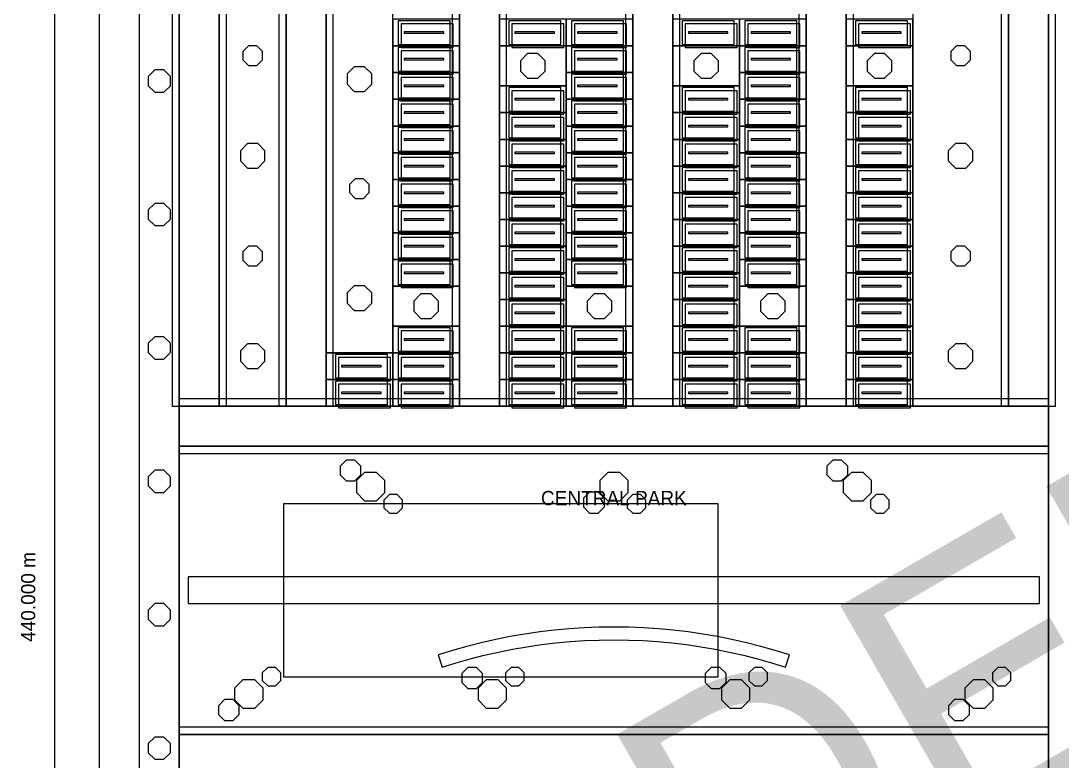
# Model space of a CAD drawing. Header units: metres. Extents: x -33 to 460, y -76 to 440.
# Drawn here: x -17.6 to 216.6, y 183.1 to 349.6 of the extents above; entities that cross this region are included whole.
import ezdxf
from ezdxf.enums import TextEntityAlignment as Align

# ---------------------------------------------------------------- set-up
doc = ezdxf.new("R2010")
doc.units = ezdxf.units.M
doc.linetypes.add('DASHED', pattern=[4.8, 3, -1.8])
for name, color, linetype in [('BUILDING', 34, 'CONTINUOUS'), ('DIMENSION', 2, 'CONTINUOUS'), ('ENVELOPE', 1, 'DASHED'), ('GREEN', 3, 'CONTINUOUS'), ('LAWN', 3, 'CONTINUOUS'), ('MARKING', 7, 'CONTINUOUS'), ('PAVING', 9, 'CONTINUOUS'), ('PLOT', 30, 'CONTINUOUS'), ('ROAD-PRIMARY', 8, 'CONTINUOUS'), ('ROAD-SECONDARY', 9, 'CONTINUOUS'), ('SHADOW', 8, 'CONTINUOUS'), ('SITE', 7, 'CONTINUOUS'), ('TEXT', 7, 'CONTINUOUS'), ('TREE', 3, 'CONTINUOUS'), ('WATERMARK', 8, 'CONTINUOUS')]:
    doc.layers.add(name, color=color, linetype=linetype)

msp = doc.modelspace()

# ---------------------------------------------------------------- linework, layer by layer
at = {"layer": 'BUILDING'}
for points in [[(67.2, 344.26), (78.9, 344.26), (78.9, 349.54), (67.2, 349.54)], [(92.1, 344.26), (103.8, 344.26), (103.8, 349.54), (92.1, 349.54)], [(106.2, 344.26), (117.9, 344.26), (117.9, 349.54), (106.2, 349.54)], [(131.1, 344.26), (142.8, 344.26), (142.8, 349.54), (131.1, 349.54)], [(145.2, 344.26), (156.9, 344.26), (156.9, 349.54), (145.2, 349.54)], [(170.1, 344.26), (181.8, 344.26), (181.8, 349.54), (170.1, 349.54)], [(67.2, 338.26), (78.9, 338.26), (78.9, 343.54), (67.2, 343.54)], [(106.2, 338.26), (117.9, 338.26), (117.9, 343.54), (106.2, 343.54)], [(145.2, 338.26), (156.9, 338.26), (156.9, 343.54), (145.2, 343.54)], [(67.2, 332.26), (78.9, 332.26), (78.9, 337.54), (67.2, 337.54)], [(106.2, 332.26), (117.9, 332.26), (117.9, 337.54), (106.2, 337.54)], [(145.2, 332.26), (156.9, 332.26), (156.9, 337.54), (145.2, 337.54)], [(92.1, 329.26), (103.8, 329.26), (103.8, 334.54), (92.1, 334.54)], [(131.1, 329.26), (142.8, 329.26), (142.8, 334.54), (131.1, 334.54)], [(170.1, 329.26), (181.8, 329.26), (181.8, 334.54), (170.1, 334.54)], [(67.2, 326.26), (78.9, 326.26), (78.9, 331.54), (67.2, 331.54)], [(106.2, 326.26), (117.9, 326.26), (117.9, 331.54), (106.2, 331.54)], [(145.2, 326.26), (156.9, 326.26), (156.9, 331.54), (145.2, 331.54)], [(92.1, 323.26), (103.8, 323.26), (103.8, 328.54), (92.1, 328.54)], [(131.1, 323.26), (142.8, 323.26), (142.8, 328.54), (131.1, 328.54)], [(170.1, 323.26), (181.8, 323.26), (181.8, 328.54), (170.1, 328.54)], [(67.2, 320.26), (78.9, 320.26), (78.9, 325.54), (67.2, 325.54)], [(106.2, 320.26), (117.9, 320.26), (117.9, 325.54), (106.2, 325.54)], [(145.2, 320.26), (156.9, 320.26), (156.9, 325.54), (145.2, 325.54)], [(92.1, 317.26), (103.8, 317.26), (103.8, 322.54), (92.1, 322.54)], [(131.1, 317.26), (142.8, 317.26), (142.8, 322.54), (131.1, 322.54)], [(170.1, 317.26), (181.8, 317.26), (181.8, 322.54), (170.1, 322.54)], [(67.2, 314.26), (78.9, 314.26), (78.9, 319.54), (67.2, 319.54)], [(106.2, 314.26), (117.9, 314.26), (117.9, 319.54), (106.2, 319.54)], [(145.2, 314.26), (156.9, 314.26), (156.9, 319.54), (145.2, 319.54)], [(92.1, 311.26), (103.8, 311.26), (103.8, 316.54), (92.1, 316.54)], [(131.1, 311.26), (142.8, 311.26), (142.8, 316.54), (131.1, 316.54)], [(170.1, 311.26), (181.8, 311.26), (181.8, 316.54), (170.1, 316.54)], [(67.2, 308.26), (78.9, 308.26), (78.9, 313.54), (67.2, 313.54)], [(106.2, 308.26), (117.9, 308.26), (117.9, 313.54), (106.2, 313.54)], [(145.2, 308.26), (156.9, 308.26), (156.9, 313.54), (145.2, 313.54)], [(92.1, 305.26), (103.8, 305.26), (103.8, 310.54), (92.1, 310.54)], [(131.1, 305.26), (142.8, 305.26), (142.8, 310.54), (131.1, 310.54)], [(170.1, 305.26), (181.8, 305.26), (181.8, 310.54), (170.1, 310.54)], [(67.2, 302.26), (78.9, 302.26), (78.9, 307.54), (67.2, 307.54)], [(106.2, 302.26), (117.9, 302.26), (117.9, 307.54), (106.2, 307.54)], [(145.2, 302.26), (156.9, 302.26), (156.9, 307.54), (145.2, 307.54)], [(92.1, 299.26), (103.8, 299.26), (103.8, 304.54), (92.1, 304.54)], [(131.1, 299.26), (142.8, 299.26), (142.8, 304.54), (131.1, 304.54)], [(170.1, 299.26), (181.8, 299.26), (181.8, 304.54), (170.1, 304.54)], [(67.2, 296.26), (78.9, 296.26), (78.9, 301.54), (67.2, 301.54)], [(106.2, 296.26), (117.9, 296.26), (117.9, 301.54), (106.2, 301.54)], [(145.2, 296.26), (156.9, 296.26), (156.9, 301.54), (145.2, 301.54)], [(92.1, 293.26), (103.8, 293.26), (103.8, 298.54), (92.1, 298.54)], [(131.1, 293.26), (142.8, 293.26), (142.8, 298.54), (131.1, 298.54)], [(170.1, 293.26), (181.8, 293.26), (181.8, 298.54), (170.1, 298.54)], [(67.2, 290.26), (78.9, 290.26), (78.9, 295.54), (67.2, 295.54)], [(106.2, 290.26), (117.9, 290.26), (117.9, 295.54), (106.2, 295.54)], [(145.2, 290.26), (156.9, 290.26), (156.9, 295.54), (145.2, 295.54)], [(92.1, 287.26), (103.8, 287.26), (103.8, 292.54), (92.1, 292.54)], [(131.1, 287.26), (142.8, 287.26), (142.8, 292.54), (131.1, 292.54)], [(170.1, 287.26), (181.8, 287.26), (181.8, 292.54), (170.1, 292.54)], [(92.1, 281.26), (103.8, 281.26), (103.8, 286.54), (92.1, 286.54)], [(131.1, 281.26), (142.8, 281.26), (142.8, 286.54), (131.1, 286.54)], [(170.1, 281.26), (181.8, 281.26), (181.8, 286.54), (170.1, 286.54)], [(67.2, 275.26), (78.9, 275.26), (78.9, 280.54), (67.2, 280.54)], [(92.1, 275.26), (103.8, 275.26), (103.8, 280.54), (92.1, 280.54)], [(106.2, 275.26), (117.9, 275.26), (117.9, 280.54), (106.2, 280.54)], [(131.1, 275.26), (142.8, 275.26), (142.8, 280.54), (131.1, 280.54)], [(145.2, 275.26), (156.9, 275.26), (156.9, 280.54), (145.2, 280.54)], [(170.1, 275.26), (181.8, 275.26), (181.8, 280.54), (170.1, 280.54)], [(53.1, 269.26), (64.8, 269.26), (64.8, 274.54), (53.1, 274.54)], [(67.2, 269.26), (78.9, 269.26), (78.9, 274.54), (67.2, 274.54)], [(92.1, 269.26), (103.8, 269.26), (103.8, 274.54), (92.1, 274.54)], [(106.2, 269.26), (117.9, 269.26), (117.9, 274.54), (106.2, 274.54)], [(131.1, 269.26), (142.8, 269.26), (142.8, 274.54), (131.1, 274.54)], [(145.2, 269.26), (156.9, 269.26), (156.9, 274.54), (145.2, 274.54)], [(170.1, 269.26), (181.8, 269.26), (181.8, 274.54), (170.1, 274.54)], [(53.1, 263.26), (64.8, 263.26), (64.8, 268.54), (53.1, 268.54)], [(67.2, 263.26), (78.9, 263.26), (78.9, 268.54), (67.2, 268.54)], [(92.1, 263.26), (103.8, 263.26), (103.8, 268.54), (92.1, 268.54)], [(106.2, 263.26), (117.9, 263.26), (117.9, 268.54), (106.2, 268.54)], [(131.1, 263.26), (142.8, 263.26), (142.8, 268.54), (131.1, 268.54)], [(145.2, 263.26), (156.9, 263.26), (156.9, 268.54), (145.2, 268.54)], [(170.1, 263.26), (181.8, 263.26), (181.8, 268.54), (170.1, 268.54)]]:
    msp.add_lwpolyline(points, close=True, dxfattribs=at)
at = {"layer": 'DIMENSION'}
msp.add_lwpolyline([(-10, 0), (-10, 440)], dxfattribs=at)
at = {"layer": 'ENVELOPE'}
msp.add_lwpolyline([(9, 12), (451, 12), (451, 431), (9, 431)], close=True, dxfattribs=at)
at = {"layer": 'GREEN'}
for points in [[(9, 21), (18, 21), (18, 422), (9, 422)], [(27, 262.9), (42, 262.9), (42, 398), (27, 398)], [(51, 274.9), (66, 274.9), (66, 398), (51, 398)], [(183, 262.9), (204.5, 262.9), (204.5, 398), (183, 398)], [(90, 334.9), (105, 334.9), (105, 343.9), (90, 343.9)], [(129, 334.9), (144, 334.9), (144, 343.9), (129, 343.9)], [(168, 334.9), (183, 334.9), (183, 343.9), (168, 343.9)], [(66, 280.9), (81, 280.9), (81, 289.9), (66, 289.9)], [(105, 280.9), (120, 280.9), (120, 289.9), (105, 289.9)], [(144, 280.9), (159, 280.9), (159, 289.9), (144, 289.9)], [(18, 189.1), (213.5, 189.1), (213.5, 253.9), (18, 253.9)]]:
    msp.add_lwpolyline(points, close=True, dxfattribs=at)
at = {"layer": 'LAWN'}
msp.add_lwpolyline([(41.46, 202.06), (139.21, 202.06), (139.21, 240.94), (41.46, 240.94)], close=True, dxfattribs=at)
at = {"layer": 'MARKING'}
for points in [[(68.604, 346.75), (77.496, 346.75), (77.496, 347.05), (68.604, 347.05)], [(93.504, 346.75), (102.396, 346.75), (102.396, 347.05), (93.504, 347.05)], [(107.604, 346.75), (116.496, 346.75), (116.496, 347.05), (107.604, 347.05)], [(132.504, 346.75), (141.396, 346.75), (141.396, 347.05), (132.504, 347.05)], [(146.604, 346.75), (155.496, 346.75), (155.496, 347.05), (146.604, 347.05)], [(171.504, 346.75), (180.396, 346.75), (180.396, 347.05), (171.504, 347.05)], [(68.604, 340.75), (77.496, 340.75), (77.496, 341.05), (68.604, 341.05)], [(107.604, 340.75), (116.496, 340.75), (116.496, 341.05), (107.604, 341.05)], [(146.604, 340.75), (155.496, 340.75), (155.496, 341.05), (146.604, 341.05)], [(68.604, 334.75), (77.496, 334.75), (77.496, 335.05), (68.604, 335.05)], [(107.604, 334.75), (116.496, 334.75), (116.496, 335.05), (107.604, 335.05)], [(146.604, 334.75), (155.496, 334.75), (155.496, 335.05), (146.604, 335.05)], [(93.504, 331.75), (102.396, 331.75), (102.396, 332.05), (93.504, 332.05)], [(132.504, 331.75), (141.396, 331.75), (141.396, 332.05), (132.504, 332.05)], [(171.504, 331.75), (180.396, 331.75), (180.396, 332.05), (171.504, 332.05)], [(68.604, 328.75), (77.496, 328.75), (77.496, 329.05), (68.604, 329.05)], [(107.604, 328.75), (116.496, 328.75), (116.496, 329.05), (107.604, 329.05)], [(146.604, 328.75), (155.496, 328.75), (155.496, 329.05), (146.604, 329.05)], [(93.504, 325.75), (102.396, 325.75), (102.396, 326.05), (93.504, 326.05)], [(132.504, 325.75), (141.396, 325.75), (141.396, 326.05), (132.504, 326.05)], [(171.504, 325.75), (180.396, 325.75), (180.396, 326.05), (171.504, 326.05)], [(68.604, 322.75), (77.496, 322.75), (77.496, 323.05), (68.604, 323.05)], [(107.604, 322.75), (116.496, 322.75), (116.496, 323.05), (107.604, 323.05)], [(146.604, 322.75), (155.496, 322.75), (155.496, 323.05), (146.604, 323.05)], [(93.504, 319.75), (102.396, 319.75), (102.396, 320.05), (93.504, 320.05)], [(132.504, 319.75), (141.396, 319.75), (141.396, 320.05), (132.504, 320.05)], [(171.504, 319.75), (180.396, 319.75), (180.396, 320.05), (171.504, 320.05)], [(68.604, 316.75), (77.496, 316.75), (77.496, 317.05), (68.604, 317.05)], [(107.604, 316.75), (116.496, 316.75), (116.496, 317.05), (107.604, 317.05)], [(146.604, 316.75), (155.496, 316.75), (155.496, 317.05), (146.604, 317.05)], [(93.504, 313.75), (102.396, 313.75), (102.396, 314.05), (93.504, 314.05)], [(132.504, 313.75), (141.396, 313.75), (141.396, 314.05), (132.504, 314.05)], [(171.504, 313.75), (180.396, 313.75), (180.396, 314.05), (171.504, 314.05)], [(68.604, 310.75), (77.496, 310.75), (77.496, 311.05), (68.604, 311.05)], [(107.604, 310.75), (116.496, 310.75), (116.496, 311.05), (107.604, 311.05)], [(146.604, 310.75), (155.496, 310.75), (155.496, 311.05), (146.604, 311.05)], [(93.504, 307.75), (102.396, 307.75), (102.396, 308.05), (93.504, 308.05)], [(132.504, 307.75), (141.396, 307.75), (141.396, 308.05), (132.504, 308.05)], [(171.504, 307.75), (180.396, 307.75), (180.396, 308.05), (171.504, 308.05)], [(68.604, 304.75), (77.496, 304.75), (77.496, 305.05), (68.604, 305.05)], [(107.604, 304.75), (116.496, 304.75), (116.496, 305.05), (107.604, 305.05)], [(146.604, 304.75), (155.496, 304.75), (155.496, 305.05), (146.604, 305.05)], [(93.504, 301.75), (102.396, 301.75), (102.396, 302.05), (93.504, 302.05)], [(132.504, 301.75), (141.396, 301.75), (141.396, 302.05), (132.504, 302.05)], [(171.504, 301.75), (180.396, 301.75), (180.396, 302.05), (171.504, 302.05)], [(68.604, 298.75), (77.496, 298.75), (77.496, 299.05), (68.604, 299.05)], [(107.604, 298.75), (116.496, 298.75), (116.496, 299.05), (107.604, 299.05)], [(146.604, 298.75), (155.496, 298.75), (155.496, 299.05), (146.604, 299.05)], [(93.504, 295.75), (102.396, 295.75), (102.396, 296.05), (93.504, 296.05)], [(132.504, 295.75), (141.396, 295.75), (141.396, 296.05), (132.504, 296.05)], [(171.504, 295.75), (180.396, 295.75), (180.396, 296.05), (171.504, 296.05)], [(68.604, 292.75), (77.496, 292.75), (77.496, 293.05), (68.604, 293.05)], [(107.604, 292.75), (116.496, 292.75), (116.496, 293.05), (107.604, 293.05)], [(146.604, 292.75), (155.496, 292.75), (155.496, 293.05), (146.604, 293.05)], [(93.504, 289.75), (102.396, 289.75), (102.396, 290.05), (93.504, 290.05)], [(132.504, 289.75), (141.396, 289.75), (141.396, 290.05), (132.504, 290.05)], [(171.504, 289.75), (180.396, 289.75), (180.396, 290.05), (171.504, 290.05)], [(93.504, 283.75), (102.396, 283.75), (102.396, 284.05), (93.504, 284.05)], [(132.504, 283.75), (141.396, 283.75), (141.396, 284.05), (132.504, 284.05)], [(171.504, 283.75), (180.396, 283.75), (180.396, 284.05), (171.504, 284.05)], [(68.604, 277.75), (77.496, 277.75), (77.496, 278.05), (68.604, 278.05)], [(93.504, 277.75), (102.396, 277.75), (102.396, 278.05), (93.504, 278.05)], [(107.604, 277.75), (116.496, 277.75), (116.496, 278.05), (107.604, 278.05)], [(132.504, 277.75), (141.396, 277.75), (141.396, 278.05), (132.504, 278.05)], [(146.604, 277.75), (155.496, 277.75), (155.496, 278.05), (146.604, 278.05)], [(171.504, 277.75), (180.396, 277.75), (180.396, 278.05), (171.504, 278.05)], [(54.504, 271.75), (63.396, 271.75), (63.396, 272.05), (54.504, 272.05)], [(68.604, 271.75), (77.496, 271.75), (77.496, 272.05), (68.604, 272.05)], [(93.504, 271.75), (102.396, 271.75), (102.396, 272.05), (93.504, 272.05)], [(107.604, 271.75), (116.496, 271.75), (116.496, 272.05), (107.604, 272.05)], [(132.504, 271.75), (141.396, 271.75), (141.396, 272.05), (132.504, 272.05)], [(146.604, 271.75), (155.496, 271.75), (155.496, 272.05), (146.604, 272.05)], [(171.504, 271.75), (180.396, 271.75), (180.396, 272.05), (171.504, 272.05)], [(54.504, 265.75), (63.396, 265.75), (63.396, 266.05), (54.504, 266.05)], [(68.604, 265.75), (77.496, 265.75), (77.496, 266.05), (68.604, 266.05)], [(93.504, 265.75), (102.396, 265.75), (102.396, 266.05), (93.504, 266.05)], [(107.604, 265.75), (116.496, 265.75), (116.496, 266.05), (107.604, 266.05)], [(132.504, 265.75), (141.396, 265.75), (141.396, 266.05), (132.504, 266.05)], [(146.604, 265.75), (155.496, 265.75), (155.496, 266.05), (146.604, 266.05)], [(171.504, 265.75), (180.396, 265.75), (180.396, 266.05), (171.504, 266.05)]]:
    msp.add_lwpolyline(points, close=True, dxfattribs=at)
at = {"layer": 'PAVING'}
for points in [[(16.38, 262.9), (18, 262.9), (18, 413), (16.38, 413)], [(27, 262.9), (28.62, 262.9), (28.62, 413), (27, 413)], [(202.88, 262.9), (204.5, 262.9), (204.5, 413), (202.88, 413)], [(213.5, 262.9), (215.12, 262.9), (215.12, 413), (213.5, 413)], [(40.38, 262.9), (42, 262.9), (42, 398), (40.38, 398)], [(51, 262.9), (52.62, 262.9), (52.62, 398), (51, 398)], [(79.38, 262.9), (81, 262.9), (81, 398), (79.38, 398)], [(90, 262.9), (91.62, 262.9), (91.62, 398), (90, 398)], [(118.38, 262.9), (120, 262.9), (120, 398), (118.38, 398)], [(129, 262.9), (130.62, 262.9), (130.62, 398), (129, 398)], [(157.38, 262.9), (159, 262.9), (159, 398), (157.38, 398)], [(168, 262.9), (169.62, 262.9), (169.62, 398), (168, 398)], [(18, 262.9), (213.5, 262.9), (213.5, 264.52), (18, 264.52)], [(18, 252.28), (213.5, 252.28), (213.5, 253.9), (18, 253.9)], [(20, 218.5), (211.5, 218.5), (211.5, 224.5), (20, 224.5)], [(155.242372, 206.965023), (152.047161, 207.957162), (148.827074, 208.865321), (145.584318, 209.688876), (142.321114, 210.427263), (139.0397, 211.079977), (135.742325, 211.64657), (132.431247, 212.126653), (129.108738, 212.519898), (125.777072, 212.826035), (122.438535, 213.044855), (119.095414, 213.176206), (115.75, 213.22), (112.404586, 213.176206), (109.061465, 213.044855), (105.722928, 212.826035), (102.391262, 212.519898), (99.068753, 212.126653), (95.757675, 211.64657), (92.4603, 211.079977), (89.178886, 210.427263), (85.915682, 209.688876), (82.672926, 208.865321), (79.452839, 207.957162), (76.257628, 206.965023), (77.147597, 204.22598), (80.270803, 205.195761), (83.418325, 206.083454), (86.588005, 206.88845), (89.777672, 207.610198), (92.985138, 208.248203), (96.208207, 208.802028), (99.444668, 209.271292), (102.692304, 209.655675), (105.94889, 209.954913), (109.212192, 210.168801), (112.479976, 210.297193), (115.75, 210.34), (119.020024, 210.297193), (122.287808, 210.168801), (125.55111, 209.954913), (128.807696, 209.655675), (132.055332, 209.271292), (135.291793, 208.802028), (138.514862, 208.248203), (141.722328, 207.610198), (144.911995, 206.88845), (148.081675, 206.083454), (151.229197, 205.195761), (154.352403, 204.22598)], [(18, 189.1), (213.5, 189.1), (213.5, 190.72), (18, 190.72)]]:
    msp.add_lwpolyline(points, close=True, dxfattribs=at)
at = {"layer": 'PLOT'}
for points in [[(66, 343.9), (81, 343.9), (81, 349.9), (66, 349.9)], [(90, 343.9), (105, 343.9), (105, 349.9), (90, 349.9)], [(105, 343.9), (120, 343.9), (120, 349.9), (105, 349.9)], [(129, 343.9), (144, 343.9), (144, 349.9), (129, 349.9)], [(144, 343.9), (159, 343.9), (159, 349.9), (144, 349.9)], [(168, 343.9), (183, 343.9), (183, 349.9), (168, 349.9)], [(66, 337.9), (81, 337.9), (81, 343.9), (66, 343.9)], [(105, 337.9), (120, 337.9), (120, 343.9), (105, 343.9)], [(144, 337.9), (159, 337.9), (159, 343.9), (144, 343.9)], [(66, 331.9), (81, 331.9), (81, 337.9), (66, 337.9)], [(105, 331.9), (120, 331.9), (120, 337.9), (105, 337.9)], [(144, 331.9), (159, 331.9), (159, 337.9), (144, 337.9)], [(90, 328.9), (105, 328.9), (105, 334.9), (90, 334.9)], [(129, 328.9), (144, 328.9), (144, 334.9), (129, 334.9)], [(168, 328.9), (183, 328.9), (183, 334.9), (168, 334.9)], [(66, 325.9), (81, 325.9), (81, 331.9), (66, 331.9)], [(105, 325.9), (120, 325.9), (120, 331.9), (105, 331.9)], [(144, 325.9), (159, 325.9), (159, 331.9), (144, 331.9)], [(90, 322.9), (105, 322.9), (105, 328.9), (90, 328.9)], [(129, 322.9), (144, 322.9), (144, 328.9), (129, 328.9)], [(168, 322.9), (183, 322.9), (183, 328.9), (168, 328.9)], [(66, 319.9), (81, 319.9), (81, 325.9), (66, 325.9)], [(105, 319.9), (120, 319.9), (120, 325.9), (105, 325.9)], [(144, 319.9), (159, 319.9), (159, 325.9), (144, 325.9)], [(90, 316.9), (105, 316.9), (105, 322.9), (90, 322.9)], [(129, 316.9), (144, 316.9), (144, 322.9), (129, 322.9)], [(168, 316.9), (183, 316.9), (183, 322.9), (168, 322.9)], [(66, 313.9), (81, 313.9), (81, 319.9), (66, 319.9)], [(105, 313.9), (120, 313.9), (120, 319.9), (105, 319.9)], [(144, 313.9), (159, 313.9), (159, 319.9), (144, 319.9)], [(90, 310.9), (105, 310.9), (105, 316.9), (90, 316.9)], [(129, 310.9), (144, 310.9), (144, 316.9), (129, 316.9)], [(168, 310.9), (183, 310.9), (183, 316.9), (168, 316.9)], [(66, 307.9), (81, 307.9), (81, 313.9), (66, 313.9)], [(105, 307.9), (120, 307.9), (120, 313.9), (105, 313.9)], [(144, 307.9), (159, 307.9), (159, 313.9), (144, 313.9)], [(90, 304.9), (105, 304.9), (105, 310.9), (90, 310.9)], [(129, 304.9), (144, 304.9), (144, 310.9), (129, 310.9)], [(168, 304.9), (183, 304.9), (183, 310.9), (168, 310.9)], [(66, 301.9), (81, 301.9), (81, 307.9), (66, 307.9)], [(105, 301.9), (120, 301.9), (120, 307.9), (105, 307.9)], [(144, 301.9), (159, 301.9), (159, 307.9), (144, 307.9)], [(90, 298.9), (105, 298.9), (105, 304.9), (90, 304.9)], [(129, 298.9), (144, 298.9), (144, 304.9), (129, 304.9)], [(168, 298.9), (183, 298.9), (183, 304.9), (168, 304.9)], [(66, 295.9), (81, 295.9), (81, 301.9), (66, 301.9)], [(105, 295.9), (120, 295.9), (120, 301.9), (105, 301.9)], [(144, 295.9), (159, 295.9), (159, 301.9), (144, 301.9)], [(90, 292.9), (105, 292.9), (105, 298.9), (90, 298.9)], [(129, 292.9), (144, 292.9), (144, 298.9), (129, 298.9)], [(168, 292.9), (183, 292.9), (183, 298.9), (168, 298.9)], [(66, 289.9), (81, 289.9), (81, 295.9), (66, 295.9)], [(105, 289.9), (120, 289.9), (120, 295.9), (105, 295.9)], [(144, 289.9), (159, 289.9), (159, 295.9), (144, 295.9)], [(90, 286.9), (105, 286.9), (105, 292.9), (90, 292.9)], [(129, 286.9), (144, 286.9), (144, 292.9), (129, 292.9)], [(168, 286.9), (183, 286.9), (183, 292.9), (168, 292.9)], [(90, 280.9), (105, 280.9), (105, 286.9), (90, 286.9)], [(129, 280.9), (144, 280.9), (144, 286.9), (129, 286.9)], [(168, 280.9), (183, 280.9), (183, 286.9), (168, 286.9)], [(66, 274.9), (81, 274.9), (81, 280.9), (66, 280.9)], [(90, 274.9), (105, 274.9), (105, 280.9), (90, 280.9)], [(105, 274.9), (120, 274.9), (120, 280.9), (105, 280.9)], [(129, 274.9), (144, 274.9), (144, 280.9), (129, 280.9)], [(144, 274.9), (159, 274.9), (159, 280.9), (144, 280.9)], [(168, 274.9), (183, 274.9), (183, 280.9), (168, 280.9)], [(51, 268.9), (66, 268.9), (66, 274.9), (51, 274.9)], [(66, 268.9), (81, 268.9), (81, 274.9), (66, 274.9)], [(90, 268.9), (105, 268.9), (105, 274.9), (90, 274.9)], [(105, 268.9), (120, 268.9), (120, 274.9), (105, 274.9)], [(129, 268.9), (144, 268.9), (144, 274.9), (129, 274.9)], [(144, 268.9), (159, 268.9), (159, 274.9), (144, 274.9)], [(168, 268.9), (183, 268.9), (183, 274.9), (168, 274.9)], [(51, 262.9), (66, 262.9), (66, 268.9), (51, 268.9)], [(66, 262.9), (81, 262.9), (81, 268.9), (66, 268.9)], [(90, 262.9), (105, 262.9), (105, 268.9), (90, 268.9)], [(105, 262.9), (120, 262.9), (120, 268.9), (105, 268.9)], [(129, 262.9), (144, 262.9), (144, 268.9), (129, 268.9)], [(144, 262.9), (159, 262.9), (159, 268.9), (144, 268.9)], [(168, 262.9), (183, 262.9), (183, 268.9), (168, 268.9)]]:
    msp.add_lwpolyline(points, close=True, dxfattribs=at)
at = {"layer": 'ROAD-PRIMARY'}
msp.add_lwpolyline([(213.5, 0), (225.5, 0), (225.5, 422), (213.5, 422)], close=True, dxfattribs=at)
at = {"layer": 'ROAD-SECONDARY'}
for points in [[(18, 262.9), (27, 262.9), (27, 413), (18, 413)], [(204.5, 262.9), (213.5, 262.9), (213.5, 413), (204.5, 413)], [(42, 262.9), (51, 262.9), (51, 398), (42, 398)], [(81, 262.9), (90, 262.9), (90, 398), (81, 398)], [(120, 262.9), (129, 262.9), (129, 398), (120, 398)], [(159, 262.9), (168, 262.9), (168, 398), (159, 398)], [(18, 253.9), (213.5, 253.9), (213.5, 262.9), (18, 262.9)], [(18, 180.1), (213.5, 180.1), (213.5, 189.1), (18, 189.1)]]:
    msp.add_lwpolyline(points, close=True, dxfattribs=at)
at = {"layer": 'SHADOW'}
for points in [[(67.9, 343.56), (79.6, 343.56), (79.6, 348.84), (67.9, 348.84)], [(92.8, 343.56), (104.5, 343.56), (104.5, 348.84), (92.8, 348.84)], [(106.9, 343.56), (118.6, 343.56), (118.6, 348.84), (106.9, 348.84)], [(131.8, 343.56), (143.5, 343.56), (143.5, 348.84), (131.8, 348.84)], [(145.9, 343.56), (157.6, 343.56), (157.6, 348.84), (145.9, 348.84)], [(170.8, 343.56), (182.5, 343.56), (182.5, 348.84), (170.8, 348.84)], [(67.9, 337.56), (79.6, 337.56), (79.6, 342.84), (67.9, 342.84)], [(106.9, 337.56), (118.6, 337.56), (118.6, 342.84), (106.9, 342.84)], [(145.9, 337.56), (157.6, 337.56), (157.6, 342.84), (145.9, 342.84)], [(67.9, 331.56), (79.6, 331.56), (79.6, 336.84), (67.9, 336.84)], [(106.9, 331.56), (118.6, 331.56), (118.6, 336.84), (106.9, 336.84)], [(145.9, 331.56), (157.6, 331.56), (157.6, 336.84), (145.9, 336.84)], [(92.8, 328.56), (104.5, 328.56), (104.5, 333.84), (92.8, 333.84)], [(131.8, 328.56), (143.5, 328.56), (143.5, 333.84), (131.8, 333.84)], [(170.8, 328.56), (182.5, 328.56), (182.5, 333.84), (170.8, 333.84)], [(67.9, 325.56), (79.6, 325.56), (79.6, 330.84), (67.9, 330.84)], [(106.9, 325.56), (118.6, 325.56), (118.6, 330.84), (106.9, 330.84)], [(145.9, 325.56), (157.6, 325.56), (157.6, 330.84), (145.9, 330.84)], [(92.8, 322.56), (104.5, 322.56), (104.5, 327.84), (92.8, 327.84)], [(131.8, 322.56), (143.5, 322.56), (143.5, 327.84), (131.8, 327.84)], [(170.8, 322.56), (182.5, 322.56), (182.5, 327.84), (170.8, 327.84)], [(67.9, 319.56), (79.6, 319.56), (79.6, 324.84), (67.9, 324.84)], [(106.9, 319.56), (118.6, 319.56), (118.6, 324.84), (106.9, 324.84)], [(145.9, 319.56), (157.6, 319.56), (157.6, 324.84), (145.9, 324.84)], [(92.8, 316.56), (104.5, 316.56), (104.5, 321.84), (92.8, 321.84)], [(131.8, 316.56), (143.5, 316.56), (143.5, 321.84), (131.8, 321.84)], [(170.8, 316.56), (182.5, 316.56), (182.5, 321.84), (170.8, 321.84)], [(67.9, 313.56), (79.6, 313.56), (79.6, 318.84), (67.9, 318.84)], [(106.9, 313.56), (118.6, 313.56), (118.6, 318.84), (106.9, 318.84)], [(145.9, 313.56), (157.6, 313.56), (157.6, 318.84), (145.9, 318.84)], [(92.8, 310.56), (104.5, 310.56), (104.5, 315.84), (92.8, 315.84)], [(131.8, 310.56), (143.5, 310.56), (143.5, 315.84), (131.8, 315.84)], [(170.8, 310.56), (182.5, 310.56), (182.5, 315.84), (170.8, 315.84)], [(67.9, 307.56), (79.6, 307.56), (79.6, 312.84), (67.9, 312.84)], [(106.9, 307.56), (118.6, 307.56), (118.6, 312.84), (106.9, 312.84)], [(145.9, 307.56), (157.6, 307.56), (157.6, 312.84), (145.9, 312.84)], [(92.8, 304.56), (104.5, 304.56), (104.5, 309.84), (92.8, 309.84)], [(131.8, 304.56), (143.5, 304.56), (143.5, 309.84), (131.8, 309.84)], [(170.8, 304.56), (182.5, 304.56), (182.5, 309.84), (170.8, 309.84)], [(67.9, 301.56), (79.6, 301.56), (79.6, 306.84), (67.9, 306.84)], [(106.9, 301.56), (118.6, 301.56), (118.6, 306.84), (106.9, 306.84)], [(145.9, 301.56), (157.6, 301.56), (157.6, 306.84), (145.9, 306.84)], [(92.8, 298.56), (104.5, 298.56), (104.5, 303.84), (92.8, 303.84)], [(131.8, 298.56), (143.5, 298.56), (143.5, 303.84), (131.8, 303.84)], [(170.8, 298.56), (182.5, 298.56), (182.5, 303.84), (170.8, 303.84)], [(67.9, 295.56), (79.6, 295.56), (79.6, 300.84), (67.9, 300.84)], [(106.9, 295.56), (118.6, 295.56), (118.6, 300.84), (106.9, 300.84)], [(145.9, 295.56), (157.6, 295.56), (157.6, 300.84), (145.9, 300.84)], [(92.8, 292.56), (104.5, 292.56), (104.5, 297.84), (92.8, 297.84)], [(131.8, 292.56), (143.5, 292.56), (143.5, 297.84), (131.8, 297.84)], [(170.8, 292.56), (182.5, 292.56), (182.5, 297.84), (170.8, 297.84)], [(67.9, 289.56), (79.6, 289.56), (79.6, 294.84), (67.9, 294.84)], [(106.9, 289.56), (118.6, 289.56), (118.6, 294.84), (106.9, 294.84)], [(145.9, 289.56), (157.6, 289.56), (157.6, 294.84), (145.9, 294.84)], [(92.8, 286.56), (104.5, 286.56), (104.5, 291.84), (92.8, 291.84)], [(131.8, 286.56), (143.5, 286.56), (143.5, 291.84), (131.8, 291.84)], [(170.8, 286.56), (182.5, 286.56), (182.5, 291.84), (170.8, 291.84)], [(92.8, 280.56), (104.5, 280.56), (104.5, 285.84), (92.8, 285.84)], [(131.8, 280.56), (143.5, 280.56), (143.5, 285.84), (131.8, 285.84)], [(170.8, 280.56), (182.5, 280.56), (182.5, 285.84), (170.8, 285.84)], [(67.9, 274.56), (79.6, 274.56), (79.6, 279.84), (67.9, 279.84)], [(92.8, 274.56), (104.5, 274.56), (104.5, 279.84), (92.8, 279.84)], [(106.9, 274.56), (118.6, 274.56), (118.6, 279.84), (106.9, 279.84)], [(131.8, 274.56), (143.5, 274.56), (143.5, 279.84), (131.8, 279.84)], [(145.9, 274.56), (157.6, 274.56), (157.6, 279.84), (145.9, 279.84)], [(170.8, 274.56), (182.5, 274.56), (182.5, 279.84), (170.8, 279.84)], [(53.8, 268.56), (65.5, 268.56), (65.5, 273.84), (53.8, 273.84)], [(67.9, 268.56), (79.6, 268.56), (79.6, 273.84), (67.9, 273.84)], [(92.8, 268.56), (104.5, 268.56), (104.5, 273.84), (92.8, 273.84)], [(106.9, 268.56), (118.6, 268.56), (118.6, 273.84), (106.9, 273.84)], [(131.8, 268.56), (143.5, 268.56), (143.5, 273.84), (131.8, 273.84)], [(145.9, 268.56), (157.6, 268.56), (157.6, 273.84), (145.9, 273.84)], [(170.8, 268.56), (182.5, 268.56), (182.5, 273.84), (170.8, 273.84)], [(53.8, 262.56), (65.5, 262.56), (65.5, 267.84), (53.8, 267.84)], [(67.9, 262.56), (79.6, 262.56), (79.6, 267.84), (67.9, 267.84)], [(92.8, 262.56), (104.5, 262.56), (104.5, 267.84), (92.8, 267.84)], [(106.9, 262.56), (118.6, 262.56), (118.6, 267.84), (106.9, 267.84)], [(131.8, 262.56), (143.5, 262.56), (143.5, 267.84), (131.8, 267.84)], [(145.9, 262.56), (157.6, 262.56), (157.6, 267.84), (145.9, 267.84)], [(170.8, 262.56), (182.5, 262.56), (182.5, 267.84), (170.8, 267.84)]]:
    msp.add_lwpolyline(points, close=True, dxfattribs=at)
at = {"layer": 'SITE'}
msp.add_lwpolyline([(0, 0), (460, 0), (460, 440), (0, 440)], close=True, dxfattribs=at)
at = {"layer": 'TREE'}
for points in [[(36.717311, 342.626773), (35.41844, 343.925644), (33.58156, 343.925644), (32.282689, 342.626773), (32.282689, 340.789893), (33.58156, 339.491022), (35.41844, 339.491022), (36.717311, 340.789893)], [(100.271639, 340.54805), (98.64805, 342.171639), (96.35195, 342.171639), (94.728361, 340.54805), (94.728361, 338.25195), (96.35195, 336.628361), (98.64805, 336.628361), (100.271639, 338.25195)], [(139.271639, 340.54805), (137.64805, 342.171639), (135.35195, 342.171639), (133.728361, 340.54805), (133.728361, 338.25195), (135.35195, 336.628361), (137.64805, 336.628361), (139.271639, 338.25195)], [(178.271639, 340.54805), (176.64805, 342.171639), (174.35195, 342.171639), (172.728361, 340.54805), (172.728361, 338.25195), (174.35195, 336.628361), (176.64805, 336.628361), (178.271639, 338.25195)], [(195.967311, 342.626773), (194.66844, 343.925644), (192.83156, 343.925644), (191.532689, 342.626773), (191.532689, 340.789893), (192.83156, 339.491022), (194.66844, 339.491022), (195.967311, 340.789893)], [(15.994475, 337.033245), (14.533245, 338.494475), (12.466755, 338.494475), (11.005525, 337.033245), (11.005525, 334.966755), (12.466755, 333.505525), (14.533245, 333.505525), (15.994475, 334.966755)], [(61.271639, 337.59805), (59.64805, 339.221639), (57.35195, 339.221639), (55.728361, 337.59805), (55.728361, 335.30195), (57.35195, 333.678361), (59.64805, 333.678361), (61.271639, 335.30195)], [(37.271639, 320.339717), (35.64805, 321.963306), (33.35195, 321.963306), (31.728361, 320.339717), (31.728361, 318.043617), (33.35195, 316.420028), (35.64805, 316.420028), (37.271639, 318.043617)], [(196.521639, 320.339717), (194.89805, 321.963306), (192.60195, 321.963306), (190.978361, 320.339717), (190.978361, 318.043617), (192.60195, 316.420028), (194.89805, 316.420028), (196.521639, 318.043617)], [(60.717311, 312.74844), (59.41844, 314.047311), (57.58156, 314.047311), (56.282689, 312.74844), (56.282689, 310.91156), (57.58156, 309.612689), (59.41844, 309.612689), (60.717311, 310.91156)], [(15.994475, 307.033245), (14.533245, 308.494475), (12.466755, 308.494475), (11.005525, 307.033245), (11.005525, 304.966755), (12.466755, 303.505525), (14.533245, 303.505525), (15.994475, 304.966755)], [(36.717311, 297.59344), (35.41844, 298.892311), (33.58156, 298.892311), (32.282689, 297.59344), (32.282689, 295.75656), (33.58156, 294.457689), (35.41844, 294.457689), (36.717311, 295.75656)], [(195.967311, 297.59344), (194.66844, 298.892311), (192.83156, 298.892311), (191.532689, 297.59344), (191.532689, 295.75656), (192.83156, 294.457689), (194.66844, 294.457689), (195.967311, 295.75656)], [(61.271639, 288.35805), (59.64805, 289.981639), (57.35195, 289.981639), (55.728361, 288.35805), (55.728361, 286.06195), (57.35195, 284.438361), (59.64805, 284.438361), (61.271639, 286.06195)], [(76.271639, 286.54805), (74.64805, 288.171639), (72.35195, 288.171639), (70.728361, 286.54805), (70.728361, 284.25195), (72.35195, 282.628361), (74.64805, 282.628361), (76.271639, 284.25195)], [(115.271639, 286.54805), (113.64805, 288.171639), (111.35195, 288.171639), (109.728361, 286.54805), (109.728361, 284.25195), (111.35195, 282.628361), (113.64805, 282.628361), (115.271639, 284.25195)], [(154.271639, 286.54805), (152.64805, 288.171639), (150.35195, 288.171639), (148.728361, 286.54805), (148.728361, 284.25195), (150.35195, 282.628361), (152.64805, 282.628361), (154.271639, 284.25195)], [(15.994475, 277.033245), (14.533245, 278.494475), (12.466755, 278.494475), (11.005525, 277.033245), (11.005525, 274.966755), (12.466755, 273.505525), (14.533245, 273.505525), (15.994475, 274.966755)], [(37.271639, 275.306383), (35.64805, 276.929972), (33.35195, 276.929972), (31.728361, 275.306383), (31.728361, 273.010283), (33.35195, 271.386694), (35.64805, 271.386694), (37.271639, 273.010283)], [(196.521639, 275.306383), (194.89805, 276.929972), (192.60195, 276.929972), (190.978361, 275.306383), (190.978361, 273.010283), (192.60195, 271.386694), (194.89805, 271.386694), (196.521639, 273.010283)], [(58.865893, 249.403843), (57.485843, 250.783893), (55.534157, 250.783893), (54.154107, 249.403843), (54.154107, 247.452157), (55.534157, 246.072107), (57.485843, 246.072107), (58.865893, 247.452157)], [(168.345893, 249.403843), (166.965843, 250.783893), (165.014157, 250.783893), (163.634107, 249.403843), (163.634107, 247.452157), (165.014157, 246.072107), (166.965843, 246.072107), (168.345893, 247.452157)], [(15.994475, 247.033245), (14.533245, 248.494475), (12.466755, 248.494475), (11.005525, 247.033245), (11.005525, 244.966755), (12.466755, 243.505525), (14.533245, 243.505525), (15.994475, 244.966755)], [(64.197384, 246.148258), (62.330258, 248.015384), (59.689742, 248.015384), (57.822616, 246.148258), (57.822616, 243.507742), (59.689742, 241.640616), (62.330258, 241.640616), (64.197384, 243.507742)], [(118.937384, 246.148258), (117.070258, 248.015384), (114.429742, 248.015384), (112.562616, 246.148258), (112.562616, 243.507742), (114.429742, 241.640616), (117.070258, 241.640616), (118.937384, 243.507742)], [(173.677384, 246.148258), (171.810258, 248.015384), (169.169742, 248.015384), (167.302616, 246.148258), (167.302616, 243.507742), (169.169742, 241.640616), (171.810258, 241.640616), (173.677384, 243.507742)], [(68.188729, 241.789038), (66.971038, 243.006729), (65.248962, 243.006729), (64.031271, 241.789038), (64.031271, 240.066962), (65.248962, 238.849271), (66.971038, 238.849271), (68.188729, 240.066962)], [(113.605893, 242.203843), (112.225843, 243.583893), (110.274157, 243.583893), (108.894107, 242.203843), (108.894107, 240.252157), (110.274157, 238.872107), (112.225843, 238.872107), (113.605893, 240.252157)], [(122.928729, 241.789038), (121.711038, 243.006729), (119.988962, 243.006729), (118.771271, 241.789038), (118.771271, 240.066962), (119.988962, 238.849271), (121.711038, 238.849271), (122.928729, 240.066962)], [(177.668729, 241.789038), (176.451038, 243.006729), (174.728962, 243.006729), (173.511271, 241.789038), (173.511271, 240.066962), (174.728962, 238.849271), (176.451038, 238.849271), (177.668729, 240.066962)], [(15.994475, 217.033245), (14.533245, 218.494475), (12.466755, 218.494475), (11.005525, 217.033245), (11.005525, 214.966755), (12.466755, 213.505525), (14.533245, 213.505525), (15.994475, 214.966755)], [(40.818729, 202.933038), (39.601038, 204.150729), (37.878962, 204.150729), (36.661271, 202.933038), (36.661271, 201.210962), (37.878962, 199.993271), (39.601038, 199.993271), (40.818729, 201.210962)], [(86.235893, 202.747843), (84.855843, 204.127893), (82.904157, 204.127893), (81.524107, 202.747843), (81.524107, 200.796157), (82.904157, 199.416107), (84.855843, 199.416107), (86.235893, 200.796157)], [(95.558729, 202.933038), (94.341038, 204.150729), (92.618962, 204.150729), (91.401271, 202.933038), (91.401271, 201.210962), (92.618962, 199.993271), (94.341038, 199.993271), (95.558729, 201.210962)], [(140.975893, 202.747843), (139.595843, 204.127893), (137.644157, 204.127893), (136.264107, 202.747843), (136.264107, 200.796157), (137.644157, 199.416107), (139.595843, 199.416107), (140.975893, 200.796157)], [(150.298729, 202.933038), (149.081038, 204.150729), (147.358962, 204.150729), (146.141271, 202.933038), (146.141271, 201.210962), (147.358962, 199.993271), (149.081038, 199.993271), (150.298729, 201.210962)], [(205.038729, 202.933038), (203.821038, 204.150729), (202.098962, 204.150729), (200.881271, 202.933038), (200.881271, 201.210962), (202.098962, 199.993271), (203.821038, 199.993271), (205.038729, 201.210962)], [(36.827384, 199.492258), (34.960258, 201.359384), (32.319742, 201.359384), (30.452616, 199.492258), (30.452616, 196.851742), (32.319742, 194.984616), (34.960258, 194.984616), (36.827384, 196.851742)], [(91.567384, 199.492258), (89.700258, 201.359384), (87.059742, 201.359384), (85.192616, 199.492258), (85.192616, 196.851742), (87.059742, 194.984616), (89.700258, 194.984616), (91.567384, 196.851742)], [(146.307384, 199.492258), (144.440258, 201.359384), (141.799742, 201.359384), (139.932616, 199.492258), (139.932616, 196.851742), (141.799742, 194.984616), (144.440258, 194.984616), (146.307384, 196.851742)], [(201.047384, 199.492258), (199.180258, 201.359384), (196.539742, 201.359384), (194.672616, 199.492258), (194.672616, 196.851742), (196.539742, 194.984616), (199.180258, 194.984616), (201.047384, 196.851742)], [(31.495893, 195.547843), (30.115843, 196.927893), (28.164157, 196.927893), (26.784107, 195.547843), (26.784107, 193.596157), (28.164157, 192.216107), (30.115843, 192.216107), (31.495893, 193.596157)], [(195.715893, 195.547843), (194.335843, 196.927893), (192.384157, 196.927893), (191.004107, 195.547843), (191.004107, 193.596157), (192.384157, 192.216107), (194.335843, 192.216107), (195.715893, 193.596157)], [(15.994475, 187.033245), (14.533245, 188.494475), (12.466755, 188.494475), (11.005525, 187.033245), (11.005525, 184.966755), (12.466755, 183.505525), (14.533245, 183.505525), (15.994475, 184.966755)]]:
    msp.add_lwpolyline(points, close=True, dxfattribs=at)

# ---------------------------------------------------------------- texts
at = {"layer": 'DIMENSION'}
msp.add_text('440.000 m', height=3.2, rotation=90, dxfattribs=at).set_placement((-16, 220), align=Align.MIDDLE_CENTER)
at = {"layer": 'TEXT'}
msp.add_text('CENTRAL PARK', height=3.2, dxfattribs=at).set_placement((115.75, 242.236), align=Align.MIDDLE_CENTER)
at = {"layer": 'WATERMARK'}
msp.add_text('DEMO', height=60, rotation=30, dxfattribs=at).set_placement((230, 220), align=Align.MIDDLE_CENTER)

doc.saveas('drawing.dxf')
